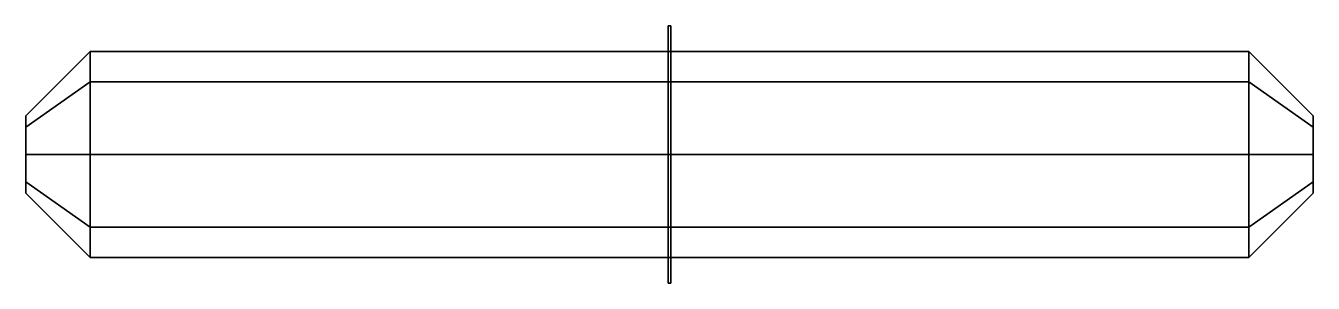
# Model space of a CAD drawing. Extents: x -25 to 25, y -5 to 5.
import ezdxf

# ---------------------------------------------------------------- set-up
doc = ezdxf.new("R2010")
doc.units = 0
doc.header["$MEASUREMENT"] = 0
doc.layers.add('ACESSORIO', color=7, linetype='Continuous')

msp = doc.modelspace()

# ---------------------------------------------------------------- linework, layer by layer
at = {"layer": 'ACESSORIO', "linetype": 'ByBlock', "elevation": -5}
msp.add_lwpolyline([(-0.05, 5), (-0.05, -5), (0.05, -5), (0.05, 5), (-0.05, 5)], dxfattribs=at)
at = {"layer": 'ACESSORIO', "linetype": 'ByBlock'}
for points in [[(-0.05, 5, -5), (-0.05, 5, 5), (-0.05, -5, 5), (-0.05, -5, -5)], [(-0.05, 5, 5), (0.05, 5, 5), (0.05, -5, 5), (-0.05, -5, 5)], [(-0.05, -5, -5), (0.05, -5, -5), (0.05, 5, -5), (-0.05, 5, -5)], [(0.05, -5, -5), (0.05, -5, 5), (0.05, 5, 5), (0.05, 5, -5)], [(-22.5, 2.828427, -2.828427), (-22.5, 4), (-25, 1.5), (-25, 1.06066, -1.06066)], [(-25, 1.5), (-22.5, 4), (-22.5, 2.828427, 2.828427), (-25, 1.06066, 1.06066)], [(-22.5, 4), (-25, 1.5), (-25, 1.06066, 1.06066), (-22.5, 2.828427, 2.828427)], [(-22.5, 4), (-22.5, 2.828427, -2.828427), (-25, 1.06066, -1.06066), (-25, 1.5)], [(22.5, 2.828427, -2.828427), (22.5, 4), (-22.5, 4), (-22.5, 2.828427, -2.828427)], [(22.5, 4), (22.5, 2.828427, 2.828427), (-22.5, 2.828427, 2.828427), (-22.5, 4)], [(22.5, 4), (22.5, 2.828427, -2.828427), (-22.5, 2.828427, -2.828427), (-22.5, 4)], [(22.5, 2.828427, 2.828427), (22.5, 4), (-22.5, 4), (-22.5, 2.828427, 2.828427)], [(25, 1.5), (25, 1.06066, 1.06066), (22.5, 2.828427, 2.828427), (22.5, 4)], [(25, 1.06066, -1.06066), (25, 1.5), (22.5, 4), (22.5, 2.828427, -2.828427)], [(25, 1.06066, 1.06066), (25, 1.5), (22.5, 4), (22.5, 2.828427, 2.828427)], [(25, 1.5), (25, 1.06066, -1.06066), (22.5, 2.828427, -2.828427), (22.5, 4)], [(-25, 0, 1.5), (-25, 1.06066, 1.06066), (-22.5, 2.828427, 2.828427), (-22.5, 0, 4)], [(-22.5, 2.828427, -2.828427), (-25, 1.06066, -1.06066), (-25, 0, -1.5), (-22.5, 0, -4)], [(-25, 1.06066, -1.06066), (-22.5, 2.828427, -2.828427), (-22.5, 0, -4), (-25, 0, -1.5)], [(-22.5, 2.828427, 2.828427), (-25, 1.06066, 1.06066), (-25, 0, 1.5), (-22.5, 0, 4)], [(-22.5, 0, 4), (-22.5, 2.828427, 2.828427), (22.5, 2.828427, 2.828427), (22.5, 0, 4)], [(22.5, 0, -4), (22.5, 2.828427, -2.828427), (-22.5, 2.828427, -2.828427), (-22.5, 0, -4)], [(-22.5, 2.828427, 2.828427), (-22.5, 0, 4), (22.5, 0, 4), (22.5, 2.828427, 2.828427)], [(-22.5, 2.828427, 2.828427), (-22.5, 0, 4), (22.5, 0, 4), (22.5, 2.828427, 2.828427)], [(22.5, 2.828427, -2.828427), (22.5, 0, -4), (-22.5, 0, -4), (-22.5, 2.828427, -2.828427)], [(22.5, 2.828427, 2.828427), (25, 1.06066, 1.06066), (25, 0, 1.5), (22.5, 0, 4)], [(22.5, 0, -4), (25, 0, -1.5), (25, 1.06066, -1.06066), (22.5, 2.828427, -2.828427)], [(22.5, 0, 4), (25, 0, 1.5), (25, 1.06066, 1.06066), (22.5, 2.828427, 2.828427)], [(22.5, 0, -4), (22.5, 2.828427, -2.828427), (25, 1.06066, -1.06066), (25, 0, -1.5)], [(-25, 1.5), (-25, 1.06066, 1.06066), (-25, 0, 1.5), (-25, -1.06066, 1.06066)], [(-25, 1.5), (-25, -1.06066, 1.06066), (-25, -1.5), (-25, 1.06066, -1.06066)], [(-25, 1.5), (-25, 1.06066, -1.06066), (-25, -1.5), (-25, -1.06066, 1.06066)], [(-25, 1.06066, 1.06066), (-25, 1.5), (-25, -1.06066, 1.06066), (-25, 0, 1.5)], [(25, -1.06066, -1.06066), (25, 1.5), (25, 1.06066, -1.06066), (25, 0, -1.5)], [(25, -1.06066, -1.06066), (25, -1.5), (25, 1.06066, 1.06066), (25, 1.5)], [(25, -1.06066, -1.06066), (25, 0, -1.5), (25, 1.06066, -1.06066), (25, 1.5)], [(25, -1.5), (25, -1.06066, -1.06066), (25, 1.5), (25, 1.06066, 1.06066)], [(-25, 1.06066, -1.06066), (-25, -1.5), (-25, -1.06066, -1.06066), (-25, 0, -1.5)], [(-25, 1.06066, -1.06066), (-25, 0, -1.5), (-25, -1.06066, -1.06066), (-25, -1.5)], [(25, -1.5), (25, -1.06066, 1.06066), (25, 0, 1.5), (25, 1.06066, 1.06066)], [(25, -1.5), (25, 1.06066, 1.06066), (25, 0, 1.5), (25, -1.06066, 1.06066)], [(-25, -1.06066, 1.06066), (-25, 0, 1.5), (-22.5, 0, 4), (-22.5, -2.828427, 2.828427)], [(-25, 0, -1.5), (-25, -1.06066, -1.06066), (-22.5, -2.828427, -2.828427), (-22.5, 0, -4)], [(-25, 0, 1.5), (-25, -1.06066, 1.06066), (-22.5, -2.828427, 2.828427), (-22.5, 0, 4)], [(-25, 0, -1.5), (-22.5, 0, -4), (-22.5, -2.828427, -2.828427), (-25, -1.06066, -1.06066)], [(-22.5, -2.828427, 2.828427), (-22.5, 0, 4), (22.5, 0, 4), (22.5, -2.828427, 2.828427)], [(-22.5, 0, -4), (-22.5, -2.828427, -2.828427), (22.5, -2.828427, -2.828427), (22.5, 0, -4)], [(-22.5, 0, 4), (-22.5, -2.828427, 2.828427), (22.5, -2.828427, 2.828427), (22.5, 0, 4)], [(-22.5, -2.828427, -2.828427), (-22.5, 0, -4), (22.5, 0, -4), (22.5, -2.828427, -2.828427)], [(-22.5, 0, 4), (-22.5, -2.828427, 2.828427), (22.5, -2.828427, 2.828427), (22.5, 0, 4)], [(-22.5, -2.828427, -2.828427), (-22.5, 0, -4), (22.5, 0, -4), (22.5, -2.828427, -2.828427)], [(22.5, 0, 4), (25, 0, 1.5), (25, -1.06066, 1.06066), (22.5, -2.828427, 2.828427)], [(22.5, 0, -4), (22.5, -2.828427, -2.828427), (25, -1.06066, -1.06066), (25, 0, -1.5)], [(22.5, -2.828427, 2.828427), (25, -1.06066, 1.06066), (25, 0, 1.5), (22.5, 0, 4)], [(22.5, -2.828427, -2.828427), (22.5, 0, -4), (25, 0, -1.5), (25, -1.06066, -1.06066)], [(-25, -1.5), (-25, -1.06066, 1.06066), (-22.5, -2.828427, 2.828427), (-22.5, -4)], [(-25, -1.06066, -1.06066), (-25, -1.5), (-22.5, -4), (-22.5, -2.828427, -2.828427)], [(-25, -1.06066, 1.06066), (-25, -1.5), (-22.5, -4), (-22.5, -2.828427, 2.828427)], [(-25, -1.5), (-25, -1.06066, -1.06066), (-22.5, -2.828427, -2.828427), (-22.5, -4)], [(25, -1.06066, 1.06066), (25, -1.5), (22.5, -4), (22.5, -2.828427, 2.828427)], [(22.5, -4), (25, -1.5), (25, -1.06066, -1.06066), (22.5, -2.828427, -2.828427)], [(22.5, -2.828427, 2.828427), (22.5, -4), (25, -1.5), (25, -1.06066, 1.06066)], [(22.5, -4), (22.5, -2.828427, -2.828427), (25, -1.06066, -1.06066), (25, -1.5)], [(-22.5, -4), (-22.5, -2.828427, 2.828427), (22.5, -2.828427, 2.828427), (22.5, -4)], [(-22.5, -2.828427, -2.828427), (-22.5, -4), (22.5, -4), (22.5, -2.828427, -2.828427)], [(-22.5, -2.828427, 2.828427), (-22.5, -4), (22.5, -4), (22.5, -2.828427, 2.828427)], [(-22.5, -2.828427, -2.828427), (22.5, -2.828427, -2.828427), (22.5, -4), (-22.5, -4)], [(-22.5, -2.828427, 2.828427), (-22.5, -4), (22.5, -4), (22.5, -2.828427, 2.828427)], [(-22.5, -4), (-22.5, -2.828427, -2.828427), (22.5, -2.828427, -2.828427), (22.5, -4)], [(-0.05, -5, 5), (0.05, -5, 5), (0.05, -5, -5), (-0.05, -5, -5)]]:
    msp.add_3dface(points, dxfattribs=at)

doc.saveas('drawing.dxf')
